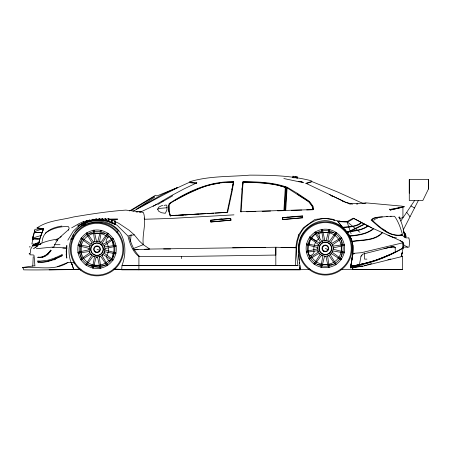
<?xml version="1.0" encoding="UTF-8"?>
<svg xmlns="http://www.w3.org/2000/svg" width="451" height="451" viewBox="0 0 451 451"><rect width="100%" height="100%" fill="white"/><g stroke="black" fill="none" stroke-linecap="round" stroke-linejoin="round"><path stroke-width="0.68" d="M89.991 220.725L93.03 219.327L93.069 220.314L86.885 221.853L86.925 221.075L89.918 219.958L89.963 221.075L93.03 219.496M93.03 219.175L93.069 220.314L93.16 219.71L93.115 220.297L96.193 220.02L96.193 218.814M181.561 258.609L181.561 256.501L275.837 255.063L275.826 247.244L149.788 249.059L133.924 249.786M275.826 265.306L275.826 247.244L296.155 247.74L295.332 265.363L122.007 265.408L121.685 269.845L300.191 269.845C299.684 258.75 296.172 247.103 300.969 236.442C305.423 227.541 314.522 221.221 324.517 220.635C340.172 220.635 354.976 235.473 352.783 251.5M352.783 245.259L352.783 254.928L352.8 244.82M364.543 252.983L364.543 259.122L366.911 259.122M352.406 256.974L350.607 267.838L362.367 266.338L401.215 256.737L403.07 248.219L403.081 242.847M409.282 179.588L409.282 200.554L422.824 200.554L428.45 189.025L428.45 179.588L409.282 179.594L409.282 193.197M362.367 265.791L350.782 266.445C369.307 264.286 386.93 257.386 403.07 248.219L403.081 242.396L400.195 240.608L371.714 227.851L353.206 218.177L346.988 221.65C339.191 222.405 332.24 218.622 324.551 218.538C316.529 218.82 309.414 223.019 303.76 228.471C294.971 238.742 295.822 252.966 297.981 265.413L122.007 265.408C125.925 255.452 126.026 243.805 121.139 234.165C116.042 224.615 104.779 220.189 94.321 220.973C73.316 222.636 63.552 247.103 72.104 264.833M340.652 269.512L352.609 269.512L352.637 267.432M210.521 220.189L210.91 222.039L210.634 220.189L221.926 218.904M282.32 217.782L282.709 219.631L282.433 217.782L287.885 217.072M399.952 217.156L398.915 217.19L399.913 217.241M241.155 211.716L240.58 211.733L242.001 189.459L243.095 181.556C257.408 181.888 272.145 182.187 285.821 186.844L284.508 210.437L283.916 210.465M32.771 266.163L33.216 256.704M402.568 256.145L401.17 256.315L402.568 256.145L402.568 269.45L352.609 269.512L352.71 267.409M210.91 222.039L230.94 220.223L230.613 218.369M70.88 239.425L72.977 238.506L73.209 234.791M285.821 186.844L285.308 187.188L283.893 210.662L277.585 210.848M285.156 210.42L286.746 187.03L297.547 193.456L309.358 201.371L313.084 206.327L313.687 209.585L285.156 210.42L285.72 210.397L287.09 187.633L286.746 187.03M241.133 211.914L243.095 181.556M29.54 253.93L29.168 253.907M230.94 220.223L230.726 218.369L214.608 219.66M302.627 217.816L302.531 215.961L302.739 217.816L282.709 219.631M40.009 238.348L43.031 230.314L43.296 228.612L37.01 227.969C47.643 220.415 61.421 220.144 73.626 216.942C90.95 214.067 108.313 211.299 125.846 210.104L140.898 211.891L143.457 212.579C146.812 222.895 141.952 234.018 143.26 244.673L149.788 249.059M130.502 241.578L131.094 234.582M99.305 257.014L100.906 268.131L100.026 268.368L97.602 257.312L93.87 256.264L92.68 256.709L86.4 265.34L85.611 264.889L91.711 255.356L89.225 251.517L78.113 253.112L77.876 252.233L88.932 249.809L89.98 246.077L89.529 244.887L80.898 238.607L81.355 237.818L90.888 243.923L94.727 241.437L93.131 230.32L94.005 230.083L96.429 241.138L100.167 242.187L101.351 241.742L107.637 233.111L108.42 233.562L102.54 242.553L102.619 243.929L104.807 246.934L115.924 245.338L116.155 246.218L105.641 248.416L104.722 249.442L104.147 253.112L113.133 259.844L112.677 260.633L103.149 254.527L99.305 257.014L99.767 256.427L101.069 256.884L107.124 265.757L107.84 265.205L102.276 256.095L102.315 254.826L104.711 251.782L115.851 253.772L115.969 252.87L105.089 250.091L104.266 245.592L113.551 239.12L112.992 238.399L103.888 243.968L102.619 243.929L99.57 241.533L101.56 230.393L100.658 230.275L97.884 241.15L93.38 241.978L86.913 232.693L86.192 233.246L91.762 242.356L91.716 243.625L89.321 246.669L78.181 244.679L78.062 245.581L88.943 248.36L89.772 252.859L80.487 259.331L81.039 260.052L90.144 254.482L91.412 254.522L94.462 256.918L92.472 268.063L93.374 268.182L95.877 257.803L96.802 256.935L99.767 256.427M164.04 205.397L166.25 204.991L166.943 205.893L166.943 209.924L165.314 213.295L161.486 212.725L158.673 211.237L157.636 209.23L158.673 207.206L161.486 205.741L162.76 205.571M85.741 223.386L85.583 224.694L81.479 225.444M298.534 236.099L298.703 234.774L303.41 227.738L315.063 219.406L324.585 218.408L331.975 219.147L334.479 219.998M402.568 269.433L352.609 269.512L352.885 267.437M242.001 189.459L243.055 182.035C257.2 182.367 271.773 182.616 285.308 187.188M281.091 247.56L295.794 247.74L296.662 241.595L298.703 234.774M352.609 269.512L352.975 266.941M352.152 266.355L350.788 266.468L352.783 253.186M354.069 267.234L350.607 267.838L352.778 253.733L352.778 244.876M352.349 242.723L352.778 253.411L350.607 267.838M78.051 226.03L83.621 222.394L83.666 223.217L78.051 226.03L78.096 224.091L83.621 221.48L83.666 222.304M83.801 222.016L83.756 223.11L86.834 221.886L86.795 220.511L83.801 222.016L83.756 222.484M86.925 221.075L88.114 221.108M86.885 221.853L89.918 220.257M96.277 219.355L96.232 220.02L99.31 220.02L99.31 218.645M99.417 220.009L102.45 219.445L102.45 218.634L99.457 219.209L99.417 220.009L102.495 220.263L102.495 218.65L102.495 220.263M108.792 219.355L108.747 218.532L105.714 219.378L106.943 219.366M105.754 219.118L105.714 220.81L108.792 221.588L108.792 218.555M108.843 219.248L111.876 219.654L111.921 220.471M108.883 218.994L108.843 221.621L111.921 222.918L111.876 219.654M111.995 220.404L115.028 220.917L115.073 221.74M112.034 220.144L111.995 222.918L115.073 224.282L115.073 220.939M292.609 177.694L292.862 176.189L297.694 176.978L297.44 178.483M293.533 177.846L293.781 176.341M295.027 178.089L295.275 176.583M296.516 178.331L296.769 176.826M362.367 264.207L359.419 264.782L360.992 256.241L362.846 254.11L393.661 246.274L395.234 247.374L395.234 251.906L391.344 253.964C378.434 259.742 364.853 264.325 350.782 266.101C369.307 263.942 386.93 257.047 403.07 247.875L403.07 248.219M41.904 242.615L42.163 241.358M231.876 189.674L233.573 181.685C210.234 181.229 188.405 190.931 169.249 203.514L168.358 205.927L168.386 210.296L170.32 216.142L169.052 210.814L168.95 205.983M39.412 240.513L38.747 243.151L32.805 245.502L30.753 249.07L29.997 254.821L33.498 254.978L34.067 255.554L34.924 266.113M319.161 237.993L319.539 236.341L318.575 232.97L317.341 232.693A20.07 20.07 0 0 0 309.07 255.418L310.192 255.999L313.101 254.031L314.127 252.03A13.186 13.186 0 0 1 314.02 246.635M43.031 230.314L43.268 228.64L37.01 227.969M102.524 219.457L105.562 218.56L105.602 219.378M42.293 240.727C43.251 231.008 53.5 227.214 61.888 226.041M39.564 239.971L39.863 238.889M43.24 229.339L40.714 235.828L38.718 243.066L36.576 244.166M350.686 204.196L350.81 203.813L366.663 202.933L402.292 206.175M53.77 247.385L54.639 244.707L57.999 238.985L68.715 229.514M32.889 236.645L32.968 239.847L32.889 236.645L34.902 230.692M57.198 240.902L57.965 238.968L59.109 238.162M196.495 183.484L196.783 182.83L189.279 181.894C208.83 175.777 229.621 176.871 249.781 175.129C270.064 175.191 290.5 175.484 310.282 180.513L311.793 181.11L311.793 181.477L305.947 183.292L345.844 202.324L352.479 204.117M403.211 230.038L418.427 200.351M106.661 256.658L106.926 258.327L109.074 261.101L109.762 260.436M68.529 230.247L69.166 228.105L68.338 226.526C60.287 226.227 51.882 228.505 45.258 233.173M309.707 237L309.251 237.79L317.882 244.076L318.327 245.259L317.284 248.991L306.229 251.416L306.466 252.295L317.577 250.7L320.063 254.539L313.964 264.072L314.747 264.523L321.033 255.897L322.223 255.446L325.955 256.495L328.379 267.55L329.258 267.313L327.657 256.196L331.502 253.716L341.029 259.815L341.486 259.026L332.855 252.746L332.41 251.557L333.452 247.825L344.508 245.4L344.271 244.521L333.159 246.116L330.673 242.277L336.773 232.744L335.989 232.293L329.704 240.924L328.52 241.37L324.782 240.321L322.358 229.266L321.484 229.503L323.142 240.05L322.617 241.206L319.24 243.106L309.707 237L316.726 241.392M67.819 240.18L73.31 231.075L80.12 224.711L87.15 221.83L94.18 220.077L100.736 220.06L107.005 221.097L116.978 225.162L127.892 235.907C129.809 243.484 132.476 251.579 138.925 256.501L139.59 256.501C133.755 250.931 130.863 243.083 128.823 235.445L134.336 234.886L139.303 240.941L143.26 244.673L132.994 248.715M400.871 220.973L414.458 200.723M109.074 261.101L110.32 260.898A20.07 20.07 0 0 0 109.559 236.73L108.302 236.606L106.329 239.509L106.12 241.753A13.186 13.186 0 0 1 108.229 246.72M34.958 232.485C32.9 231.256 42.822 229.029 43.674 228.634M33.594 238.9C32.686 237.187 40.308 236.127 41.131 235.366M49.159 253.084L51.093 250.497L50.659 250.153C47.902 254.392 43.2 257.656 37.974 257.233L37.974 257.577L38.865 257.577M360.992 256.241L361.944 255.012M50.659 250.153L50.659 250.497C47.902 254.73 43.2 257.995 37.974 257.577M116.978 232.586L118.743 230.478M74.928 232.124C85.205 219.349 106.966 218.425 118.015 230.613M318.575 232.97L317.684 233.325M373.687 220.285L375.373 218.972L377.493 218.278M46.729 255.345L48.392 254.116M60.248 237.361L61.392 236.555M391.361 253.958L376.01 260.238L359.419 264.782M170.162 203.384C189.172 191.297 210.527 181.573 233.511 182.204L227.078 212.376L215.166 213.092M55.789 240.332L57.965 238.968C49.762 240.445 41.069 241.843 34.766 247.836L37.608 246.218M40.94 244.014L38.978 244.205L33.633 246.049L32.805 245.502L35.155 244.577M131.049 210.673L154.281 196.518L154.518 197.335L136.382 209.168L162.912 194.195L177.361 187.633L156.852 195.982L155.584 195.221L129.555 210.961M83.801 222.856L86.795 221.063M161.796 201.777L163.566 200.729M157.698 204.54L172.727 195.762M371.714 227.851L353.86 218.464L347.682 222.033L337.788 221.593L337.788 221.148L351.374 238.867M71.658 227.845L77.544 224.502M33.774 244.572L38.718 242.311M133 211.288C151.53 201.456 169.734 190.92 188.992 182.548L195.926 183.416M153.12 206.299L170.952 195.875L183.867 188.992L196.783 182.83M390.566 209.85L389.546 209.05L390.2 210.042L404.31 206.795M402.878 217.314L400.668 218.47L399.834 218.442M175.191 200.205L187.554 193.84L199.917 188.197L205.425 186.139M67.971 262.476C54.447 271.322 37.726 266.338 22.55 267.482L34.344 265.797M39.299 242.734L33.492 244.91M39.299 242.677L33.492 244.808M139.562 212.173L140.898 211.891L156.401 204.517M55.197 257.842L62.086 254.652L62.091 255.497C54.616 259.037 46.278 263.108 37.766 261.681L37.754 260.83L39.57 261.163M33.554 244.994L34.648 244.532M157.636 209.23L159.637 208.418L167.197 207.697M53.816 259.956L55.558 259.263M57.192 266.733L67.954 262.476L71.376 262.482L74.827 263.074M55.214 257.842L48.156 260.193M42.219 257.436L45.619 256.168M305.823 183.681L311.669 181.866L311.669 181.494L337.404 191.912L363.202 203.548M93.16 219.846L96.153 218.989M93.16 220.043L96.153 219.197L96.153 218.797M206.034 185.908L212.15 184.256L219.524 183.298M364.335 265.571L366.302 265.041M367.61 264.686L371.539 263.626M387.494 216.536L376.055 217.388L372.785 218.453L371.111 220.071C379.708 227.462 389.314 237.389 401.706 234.909M384.049 248.726L393.661 246.274M394.811 208.525L404.231 206.502M96.875 219.395L99.271 218.803M390.2 210.042L402.918 207.156L402.929 217.23M390.307 209.439L394.642 208.407M169.249 203.514L170.134 203.311L168.984 206.056L169.086 210.888L170.162 215.161M387.939 259.641L390.56 259.032M400.2 235.298L401.706 234.909L405.827 237.869L407.253 237.897M350.788 266.468L362.029 263.998M363.957 203.452L363.258 203.604L365.947 203.085M48.172 260.193L39.553 261.163M96.277 219.767L99.271 219.197L99.271 218.628M355.45 266.992L356.831 266.75M40.528 244.098L34.812 245.637L32.805 245.502M53.59 246.985L36.328 248.715M210.82 220.314L230.602 218.526M211.051 221.875L230.777 220.094M282.619 217.906L302.401 216.119M282.85 219.468L302.582 217.686M352.783 253.586L354.153 253.423M352.783 253.941L354.153 253.778M287.772 217.072L293.725 216.503M382.397 216.903L376.889 217.388L373.62 218.453L371.951 220.077C380.543 227.462 390.149 237.389 402.54 234.909C400.725 228.381 398.554 221.858 394.58 216.288L390.312 216.288M123.873 269.45L113.748 269.067M350.782 267.336L362.367 266.338M352.778 253.411L361.403 252.684L403.081 242.751L400.195 240.608M352.152 266.902L353.511 266.795M356.921 266.513L359.644 266.293M226.859 182.627L233.483 182.131L233.573 181.685L232.462 189.691L227.631 212.308L170.484 215.696L198.434 214.056M386.659 216.536L391.147 216.288M356.532 204.061L357.812 203.987M170.315 215.77L183.63 214.975M185.034 214.89L191.342 214.513M192.74 214.434L206.056 213.633M207.454 213.548L213.763 213.176M293.607 216.503L302.412 215.961M52.102 247.43L55.033 247.255L66.821 248.101L66.821 245.451L66.19 251.416L66.816 258.119L66.19 254.759L66.821 248.101L62.864 248.073M33.289 248.687L34.496 248.614M233.962 214.856L170.579 218.464L144.771 219.242L144.128 218.019M175.281 215.268L176.685 215.189M43.544 228.82L34.885 229.3L31.874 243.98L35.291 244.143M133.924 249.809L138.057 249.64M144.252 249.386L149.078 249.189M105.23 219.299L106.622 219.259M240.58 211.733L284.508 210.437M70.931 238.568L72.977 238.506M246.742 211.75L255.852 211.48M262.161 211.299L270.572 211.051M291.267 210.386L301.787 210.076M306.697 209.929L313.011 209.749L312.447 206.682L308.924 201.913L287.022 187.785M232.677 247.757L265.684 247.374M313.687 209.585L313.073 209.597C312.425 201.202 302.779 198.423 297.22 193.879M136.123 211.976L138.169 211.936M139.534 211.914L140.898 211.891M105.224 219.355L106.616 219.333M108.702 219.293L117.745 219.147L109.407 219.169L111.228 219.964M408.798 237.891L407.924 237.897M49.097 269.85L80.622 269.512M105.602 220.798L105.562 219.981L102.524 220.268L105.602 220.798L105.602 218.577M310.401 269.619L299.847 269.692L300.191 269.692L299.932 265.413M243.033 182.232C256.907 182.503 271.124 182.903 284.48 187.035M34.524 232.282L39.152 232.434M34.524 232.383L42.259 232.631M34.586 232.462L42.321 232.71M316.264 232.564L333.627 232.564M89.371 233.291L104.649 233.291M33.346 238.669L37.974 238.827M33.346 238.771L39.835 238.979M33.408 238.855L39.897 239.064M54.639 244.707L59.994 244.701M402.664 247.12L409.023 247.12L409.688 242.069L408.927 238.066M295.794 247.74L296.155 247.74M50.659 250.497L51.093 250.497M181.561 256.501L138.925 256.501L138.891 269.845M37.974 257.233L38.865 257.233M38.865 262.025L37.743 262.025C46.256 263.452 54.594 259.381 62.075 255.841L62.075 254.652M317.651 264.517L321.129 264.517M322.516 264.517L332.934 264.517M88.672 265.244L92.844 265.244M94.231 265.244L105.348 265.244M22.55 267.86L23.351 268.17L23.627 269.85C42.659 270.183 61.657 269.495 80.667 269.224M299.216 269.692L113.302 269.659M163.623 248.963L170.579 249.014M295.332 265.363L297.981 265.413M298.337 181.454L301.138 181.539L302.892 182.339M388.559 247.385L395.471 247.785M338.949 221.142L340.291 221.227M29.687 246.77L30.059 246.798M29.67 246.996L30.042 247.024M29.185 253.682L29.557 253.704M105.754 220.55L108.747 220.764L108.792 221.588M109.035 237.22L108.302 236.606M338.955 221.193L340.296 221.323M404.057 236.882C407.242 238.489 405.939 233.438 404.023 232.755M90.042 265.662L99.04 267.195M396.468 237.902L392.19 237.046M283.848 178.545L303.805 182.762M108.883 221.362L111.876 222.095L111.921 222.918M112.034 222.659L115.028 223.465L115.073 224.282M348.206 203.452L350.066 204.01M279.389 185.547L285.286 187.379M349.948 203.852L345.274 202.217L329.771 194.708M387.99 235.281L392.387 236.967M407.563 247.12L404.502 245.423L402.98 243.985M114.864 221.559L118.5 223.155L129.025 230.185L134.336 234.886M325.368 248.411L328.029 249.6M97.016 249.228L99.677 250.412M331.22 195.734L332.477 196.343M342.568 201.197L343.831 201.8M385.143 230.98L386.389 231.588M401.886 241.775L402.715 242.187M309.741 255.153L310.192 255.999M331.975 219.147L334.462 220.443M301.138 181.539L302.345 182.215M410.962 205.932L414.525 207.967M388.097 232.772L382.854 228.973M360.022 232.383L346.988 221.65L351.103 233.77M345.894 230.438L342.895 227.749L338.639 222.619M406.695 212.297L410.021 216.756M404.485 233.708L403.684 231.335L404.829 236.995C403.527 230.247 402.461 223.2 398.915 217.19M349.531 235.056L352.53 242.148M73.66 269.202L71.371 262.482L73.665 269.478M298.652 254.792L299.086 260.21M299.25 262.245L299.363 263.598M299.684 267.663L299.797 269.016M99.271 219.197L99.31 220.02M96.153 219.197L96.193 220.02M428.45 179.594L428.45 189.025M341.272 240.208L341.272 256.878M309.318 240.208L309.318 244.374M309.318 254.792L309.318 256.878M115.028 220.917L115.028 223.465M112.987 240.935L112.987 245.102M112.987 253.439L112.987 257.606M108.747 218.532L108.747 220.764M105.562 218.56L105.562 219.981M90.037 220.466L89.991 221.063L89.918 219.936M86.795 220.511L86.834 221.886M83.621 221.48L83.666 223.217M81.033 240.935L81.033 257.606M72.797 238.382L72.797 239.464M114.655 246.691A17.82 17.82 0 0 1 87.381 264.218M86.857 263.869A17.82 17.82 0 0 1 87.381 234.232M87.917 233.906A17.82 17.82 0 0 1 100.184 231.69M102.039 232.13A17.82 17.82 0 0 1 111.651 239.058M112.344 240.135A17.82 17.82 0 0 1 114.554 246.066M108.99 260.092A16.146 16.146 0 0 1 100.612 265.002M99.338 265.239A16.146 16.146 0 0 1 94.056 265.132M93.425 265.002A16.146 16.146 0 0 1 81.208 245.981A16.146 16.146 0 0 1 99.981 233.387M100.612 233.517A16.146 16.146 0 0 1 108.065 237.48M108.409 247.932A13.186 13.186 0 0 1 106.904 255.52M343.008 245.874A17.82 17.82 0 0 1 335.527 263.051M335.003 263.401A17.82 17.82 0 0 1 310.553 258.305A17.82 17.82 0 0 1 315.21 233.77M315.734 233.415A17.82 17.82 0 0 1 342.907 245.248M328.959 232.699A16.146 16.146 0 0 1 341.182 251.72A16.146 16.146 0 0 1 322.403 264.314M321.777 264.185A16.146 16.146 0 0 1 310.818 255.446M318.665 233.753A16.146 16.146 0 0 1 328.334 232.569M314.302 245.44A13.186 13.186 0 0 1 318.513 238.957M348.031 231.882L348.031 232.474L364.481 224.316L364.171 224.124L348.031 231.882M318.164 251.162L317.713 252.459L308.839 258.513L309.392 259.235L318.496 253.665L319.765 253.71L322.815 256.1L320.824 267.246L321.726 267.364L324.506 256.484L329.005 255.655L335.476 264.94L336.192 264.387L330.628 255.277L330.668 254.009L333.063 250.965L344.203 252.955L344.322 252.053L333.441 249.273L332.618 244.775L341.903 238.303L341.345 237.581L332.24 243.151L330.972 243.112L327.922 240.716L329.912 229.576L329.01 229.458L326.236 240.338L321.732 241.161L315.266 231.876L314.544 232.428L320.114 241.539L320.069 242.807L317.673 245.857L306.533 243.867L306.415 244.763L316.794 247.266L317.662 248.197L318.164 251.162M401.367 255.785L401.215 256.427L402.382 252.425L401.367 255.785M382.014 232.801C374.46 240.795 362.119 239.577 352.18 241.257L352.282 241.589C362.288 239.932 374.674 241.088 382.262 233.043L382.014 232.801M361.319 222.523C356.166 226.825 348.944 226.565 342.647 227.298L342.828 227.597C349.164 226.921 356.403 227.107 361.567 222.766L361.319 222.523M373.146 228.787C366.595 233.996 357.931 234.977 349.903 235.879L350.083 236.177C358.15 235.315 366.832 234.261 373.4 229.029L373.146 228.787M367.779 225.821C361.82 230.343 353.934 230.692 346.813 231.707L346.994 232.006C354.153 231.036 362.057 230.624 368.027 226.064L367.779 225.821M103.837 219.344L102.445 219.389L103.831 219.378M405.928 237.079L405.19 233.719L405.877 237.046M80.549 270.166A26.643 26.643 0 0 0 123.388 253.017A26.643 26.643 0 0 0 87.116 224.491A26.643 26.643 0 0 0 80.549 270.166M81.022 269.568A25.882 25.882 0 0 0 122.633 252.91A25.882 25.882 0 0 0 87.398 225.201A25.882 25.882 0 0 0 81.022 269.568M95.246 252.109A3.382 3.382 0 0 0 100.398 249.318A3.382 3.382 0 0 0 95.409 246.252A3.382 3.382 0 0 0 95.246 252.109M95.494 251.709A2.915 2.915 0 0 0 99.93 249.307A2.915 2.915 0 0 0 95.629 246.663A2.915 2.915 0 0 0 95.494 251.709M93.797 254.465A6.151 6.151 0 0 0 103.161 249.397A6.151 6.151 0 0 0 94.09 243.816A6.151 6.151 0 0 0 93.797 254.465M85.121 264.348A19.241 19.241 0 0 0 116.065 251.962A19.241 19.241 0 0 0 89.867 231.363A19.241 19.241 0 0 0 85.121 264.348M93.645 254.714A6.438 6.438 0 0 0 103.454 249.403A6.438 6.438 0 0 0 93.955 243.563A6.438 6.438 0 0 0 93.645 254.714M308.901 269.354A26.643 26.643 0 0 0 351.741 252.199A26.643 26.643 0 0 0 315.469 223.673A26.643 26.643 0 0 0 308.901 269.354M309.369 268.751A25.882 25.882 0 0 0 350.985 252.092A25.882 25.882 0 0 0 315.751 224.384A25.882 25.882 0 0 0 309.369 268.751M323.598 251.292A3.382 3.382 0 0 0 328.751 248.501A3.382 3.382 0 0 0 323.762 245.434A3.382 3.382 0 0 0 323.598 251.292M323.841 250.891A2.915 2.915 0 0 0 328.277 248.49A2.915 2.915 0 0 0 323.981 245.846A2.915 2.915 0 0 0 323.841 250.891M322.149 253.648A6.151 6.151 0 0 0 331.513 248.58A6.151 6.151 0 0 0 322.442 242.999A6.151 6.151 0 0 0 322.149 253.648M313.473 263.536A19.241 19.241 0 0 0 344.417 251.145A19.241 19.241 0 0 0 318.22 230.546A19.241 19.241 0 0 0 313.473 263.536M321.997 253.896A6.438 6.438 0 0 0 331.806 248.586A6.438 6.438 0 0 0 322.307 242.745A6.438 6.438 0 0 0 321.997 253.896"/></g></svg>
